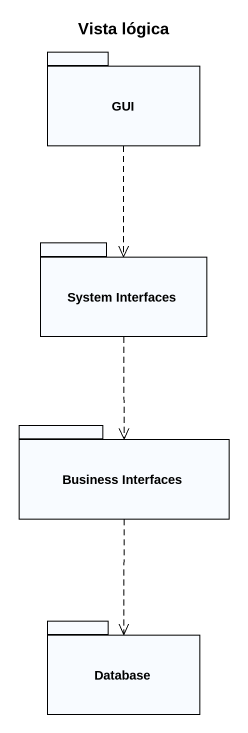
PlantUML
@startuml
title Vista lógica
package GUI {
}
package "System Interfaces" as System_Interfaces {
}
package "Business Interfaces" as Business_Interfaces {
}
package "Database" as Database_ {
}
GUI ..> System_Interfaces
System_Interfaces ..> Business_Interfaces
Business_Interfaces ..> Database_
@enduml
